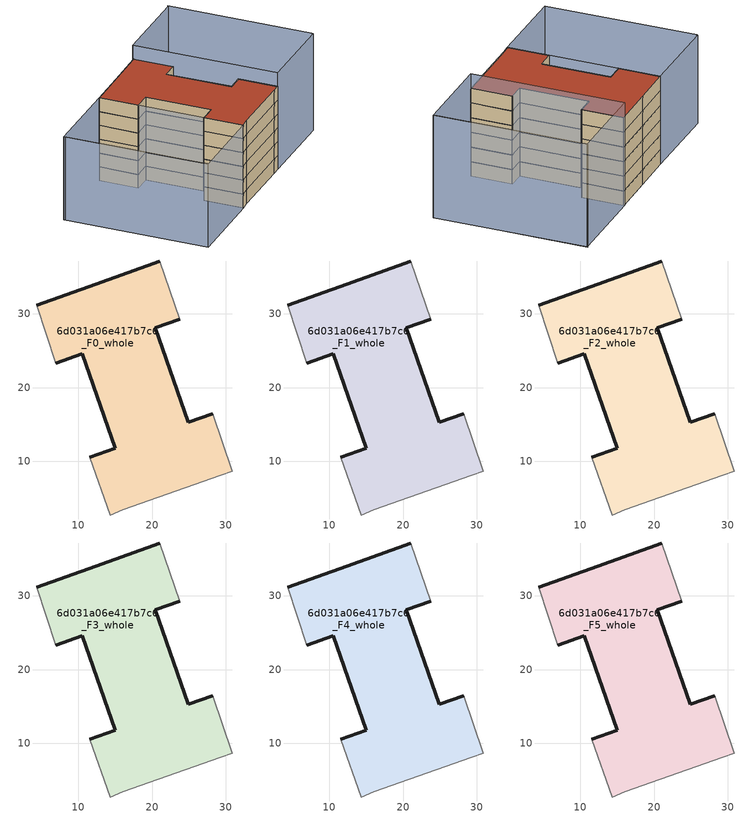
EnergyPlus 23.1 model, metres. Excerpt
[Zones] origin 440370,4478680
6d031a06e417b7c6_F0_whole
 floor ground (EU_floor_Construction): 29.3,8.13 30.9,8.69 28.21,16.46 24.94,15.32 20.46,28.16 23.78,29.29 21.05,37.18 12.35,34.04 4.34,31.15 6.98,23.32 10.53,24.57 15.04,11.76 11.58,10.58 14.32,2.74 16.04,3.46 z0
 wall outside (EU_wall_Construction): 23.78,29.29 20.46,28.16 24.94,15.32 28.21,16.46 / 11.58,10.58 15.04,11.76 10.53,24.57 6.98,23.32 / 4.34,31.15 12.35,34.04 21.05,37.18 z0:3
 wall adiabatic (EU_wall_Construction): 21.05,37.18 23.78,29.29 / 28.21,16.46 30.9,8.69 29.3,8.13 16.04,3.46 14.32,2.74 11.58,10.58 / 6.98,23.32 4.34,31.15 z0:3
6d031a06e417b7c6_F1_whole
 floor to 6d031a06e417b7c6_F0_whole (EU_floor_Construction): 29.3,8.13 30.9,8.69 28.21,16.46 24.94,15.32 20.46,28.16 23.78,29.29 21.05,37.18 12.35,34.04 4.34,31.15 6.98,23.32 10.52,24.57 15.04,11.76 11.58,10.58 14.32,2.74 16.04,3.46 z3
 wall outside (EU_wall_Construction): 23.78,29.29 20.46,28.16 24.94,15.32 28.21,16.46 / 11.58,10.58 15.04,11.76 10.53,24.57 6.98,23.32 / 4.34,31.15 12.35,34.04 21.05,37.18 z3:6
 wall adiabatic (EU_wall_Construction): 21.05,37.18 23.78,29.29 / 28.21,16.46 30.9,8.69 29.3,8.13 16.04,3.46 14.32,2.74 11.58,10.58 / 6.98,23.32 4.34,31.15 z3:6
6d031a06e417b7c6_F2_whole
 floor to 6d031a06e417b7c6_F1_whole (EU_floor_Construction): 29.3,8.13 30.9,8.69 28.21,16.46 24.94,15.32 20.46,28.16 23.78,29.29 21.05,37.18 12.35,34.04 4.34,31.15 6.98,23.32 10.52,24.57 15.04,11.76 11.58,10.58 14.32,2.74 16.04,3.46 z6
 wall outside (EU_wall_Construction): 23.78,29.29 20.46,28.16 24.94,15.32 28.21,16.46 / 11.58,10.58 15.04,11.76 10.53,24.57 6.98,23.32 / 4.34,31.15 12.35,34.04 21.05,37.18 z6:9
 wall adiabatic (EU_wall_Construction): 21.05,37.18 23.78,29.29 / 28.21,16.46 30.9,8.69 29.3,8.13 16.04,3.46 14.32,2.74 11.58,10.58 / 6.98,23.32 4.34,31.15 z6:9
6d031a06e417b7c6_F3_whole
 floor to 6d031a06e417b7c6_F2_whole (EU_floor_Construction): 29.3,8.13 30.9,8.69 28.21,16.46 24.94,15.32 20.46,28.16 23.78,29.29 21.05,37.18 12.35,34.04 4.34,31.15 6.98,23.32 10.52,24.57 15.04,11.76 11.58,10.58 14.32,2.74 16.04,3.46 z9
 wall outside (EU_wall_Construction): 23.78,29.29 20.46,28.16 24.94,15.32 28.21,16.46 / 11.58,10.58 15.04,11.76 10.53,24.57 6.98,23.32 / 4.34,31.15 12.35,34.04 21.05,37.18 z9:12
 wall adiabatic (EU_wall_Construction): 21.05,37.18 23.78,29.29 / 28.21,16.46 30.9,8.69 29.3,8.13 16.04,3.46 14.32,2.74 11.58,10.58 / 6.98,23.32 4.34,31.15 z9:12
6d031a06e417b7c6_F4_whole
 floor to 6d031a06e417b7c6_F3_whole (EU_floor_Construction): 29.3,8.13 30.9,8.69 28.21,16.46 24.94,15.32 20.46,28.16 23.78,29.29 21.05,37.18 12.35,34.04 4.34,31.15 6.98,23.32 10.52,24.57 15.04,11.76 11.58,10.58 14.32,2.74 16.04,3.46 z12
 wall outside (EU_wall_Construction): 23.78,29.29 20.46,28.16 24.94,15.32 28.21,16.46 / 11.58,10.58 15.04,11.76 10.53,24.57 6.98,23.32 / 4.34,31.15 12.35,34.04 21.05,37.18 z12:15
 wall adiabatic (EU_wall_Construction): 21.05,37.18 23.78,29.29 / 28.21,16.46 30.9,8.69 29.3,8.13 16.04,3.46 14.32,2.74 11.58,10.58 / 6.98,23.32 4.34,31.15 z12:15
6d031a06e417b7c6_F5_whole
 floor to 6d031a06e417b7c6_F4_whole (EU_floor_Construction): 29.3,8.13 30.9,8.69 28.21,16.46 24.94,15.32 20.46,28.16 23.78,29.29 21.05,37.18 12.35,34.04 4.34,31.15 6.98,23.32 10.52,24.57 15.04,11.76 11.58,10.58 14.32,2.74 16.04,3.46 z15
 wall outside (EU_wall_Construction): 23.78,29.29 20.46,28.16 24.94,15.32 28.21,16.46 / 11.58,10.58 15.04,11.76 10.53,24.57 6.98,23.32 / 4.34,31.15 12.35,34.04 21.05,37.18 z15:18
 wall adiabatic (EU_wall_Construction): 21.05,37.18 23.78,29.29 / 28.21,16.46 30.9,8.69 29.3,8.13 16.04,3.46 14.32,2.74 11.58,10.58 / 6.98,23.32 4.34,31.15 z15:18
 roof outside (EU_roof_Construction): 21.05,37.18 23.78,29.29 20.46,28.16 24.94,15.32 28.21,16.46 30.9,8.69 29.3,8.13 16.04,3.46 14.32,2.74 11.58,10.58 15.04,11.76 10.53,24.57 6.98,23.32 4.34,31.15 12.35,34.04 z18
shading: 47.6,14.83 37.59,43.23 / 37.64,43.13 47.69,14.6 / 47.69,14.6 30.9,8.69 / 30.9,8.69 20.85,37.21 / 20.85,37.21 37.64,43.13 z0:21; -12.36,25.14 -2.35,-2.98 / 14.35,2.75 -2.39,-3.15 / -2.39,-3.15 -12.39,25.25 / -12.39,25.25 4.34,31.15 / 4.34,31.15 14.35,2.75 z0:18
[Building]
EU S2 Campaign: North Axis=0; Terrain=City; Solar Distribution=FullExterior
[Site:Location]
Madrid: Latitude=40.5; Longitude=-3.5; Time Zone=1; Elevation=609
[SizingPeriod:WeatherFileDays]
AnnualSizingPeriod: Begin Month=1; Begin Day of Month=1; End Month=12; End Day of Month=31; Day of Week for Start Day=Monday; Use Weather File Daylight Saving Period=No; Use Weather File Rain and Snow Indicators=No
[MATERIAL]
EU_InternalMass_Material: Roughness=MediumRough; Thickness=0.1; Conductivity=1; Density=1800; Specific Heat=900; Thermal Absorptance=0.9; Solar Absorptance=0.7; Visible Absorptance=0.7
[MATERIAL:NOMASS] Roughness=MediumRough; Thermal Absorptance=0.9; Solar Absorptance=0.7; Visible Absorptance=0.7
Name | Thermal Resistance
EU_wall_NoMass | 0.459673
EU_roof_NoMass | 0.495815
EU_floor_NoMass | 0.788942
[CONSTRUCTION]
EU_wall_Construction: EU_wall_NoMass
EU_roof_Construction: EU_roof_NoMass
EU_floor_Construction: EU_floor_NoMass
EU_InternalMass_Construction: EU_InternalMass_Material
[ZONE] Type=1; Multiplier=1; Ceiling Height=autocalculate; Volume=1305.99; Floor Area=autocalculate; Part of Total Floor Area=Yes
6d031a06e417b7c6_F0_whole; 6d031a06e417b7c6_F1_whole; 6d031a06e417b7c6_F2_whole; 6d031a06e417b7c6_F3_whole; 6d031a06e417b7c6_F4_whole; 6d031a06e417b7c6_F5_whole
[INTERNALMASS] Construction=EU_InternalMass_Construction; Surface Area=435.326
Name | Zone or ZoneList
6d031a06e417b7c6_F0_whole_EU_InternalMass | 6d031a06e417b7c6_F0_whole
6d031a06e417b7c6_F1_whole_EU_InternalMass | 6d031a06e417b7c6_F1_whole
6d031a06e417b7c6_F2_whole_EU_InternalMass | 6d031a06e417b7c6_F2_whole
6d031a06e417b7c6_F3_whole_EU_InternalMass | 6d031a06e417b7c6_F3_whole
6d031a06e417b7c6_F4_whole_EU_InternalMass | 6d031a06e417b7c6_F4_whole
6d031a06e417b7c6_F5_whole_EU_InternalMass | 6d031a06e417b7c6_F5_whole
[OTHEREQUIPMENT] Fuel Type=Electricity; Design Level Calculation Method=Watts/Area; Power per Zone Floor Area=1; Fraction Latent=0; Fraction Radiant=0; Fraction Lost=0; Carbon Dioxide Generation Rate=0; EndUse Subcategory=EU_Step8_InternalGains
Name | Zone or ZoneList or Space or SpaceList | Schedule
EU_Step8_InternalGain_6d031a06e417b7c6_F0_whole_f000 | 6d031a06e417b7c6_F0_whole | EU_Step8_GainSchedule_6d031a06e417b7c6_F0_whole_f000
EU_Step8_InternalGain_6d031a06e417b7c6_F1_whole_f000 | 6d031a06e417b7c6_F1_whole | EU_Step8_GainSchedule_6d031a06e417b7c6_F1_whole_f000
EU_Step8_InternalGain_6d031a06e417b7c6_F2_whole_f000 | 6d031a06e417b7c6_F2_whole | EU_Step8_GainSchedule_6d031a06e417b7c6_F2_whole_f000
EU_Step8_InternalGain_6d031a06e417b7c6_F3_whole_f000 | 6d031a06e417b7c6_F3_whole | EU_Step8_GainSchedule_6d031a06e417b7c6_F3_whole_f000
EU_Step8_InternalGain_6d031a06e417b7c6_F4_whole_f000 | 6d031a06e417b7c6_F4_whole | EU_Step8_GainSchedule_6d031a06e417b7c6_F4_whole_f000
EU_Step8_InternalGain_6d031a06e417b7c6_F5_whole_f000 | 6d031a06e417b7c6_F5_whole | EU_Step8_GainSchedule_6d031a06e417b7c6_F5_whole_f000
[ZONEVENTILATION:DESIGNFLOWRATE] Schedule=EU_AlwaysOn; Design Flow Rate Calculation Method=AirChanges/Hour; Air Changes per Hour=0.719161; Ventilation Type=Natural; Fan Pressure Rise=0; Fan Total Efficiency=1; Constant Term Coefficient=1; Temperature Term Coefficient=0; Velocity Term Coefficient=0; Velocity Squared Term Coefficient=0; Minimum Indoor Temperature=-100; Maximum Indoor Temperature=100; Delta Temperature=-100; Minimum Outdoor Temperature=-100; Maximum Outdoor Temperature=100; Maximum Wind Speed=40
Name | Zone or ZoneList or Space or SpaceList
EU_ConstantAir_6d031a06e417b7c6_F0_whole | 6d031a06e417b7c6_F0_whole
EU_ConstantAir_6d031a06e417b7c6_F1_whole | 6d031a06e417b7c6_F1_whole
EU_ConstantAir_6d031a06e417b7c6_F2_whole | 6d031a06e417b7c6_F2_whole
EU_ConstantAir_6d031a06e417b7c6_F3_whole | 6d031a06e417b7c6_F3_whole
EU_ConstantAir_6d031a06e417b7c6_F4_whole | 6d031a06e417b7c6_F4_whole
EU_ConstantAir_6d031a06e417b7c6_F5_whole | 6d031a06e417b7c6_F5_whole
[HVACTEMPLATE:THERMOSTAT] Constant Heating Setpoint=20; Constant Cooling Setpoint=50
EU_HeatOnly_6d031a06e417b7c6_F0_whole; EU_HeatOnly_6d031a06e417b7c6_F1_whole; EU_HeatOnly_6d031a06e417b7c6_F2_whole; EU_HeatOnly_6d031a06e417b7c6_F3_whole; EU_HeatOnly_6d031a06e417b7c6_F4_whole; EU_HeatOnly_6d031a06e417b7c6_F5_whole
[HVACTEMPLATE:ZONE:IDEALLOADSAIRSYSTEM] System Availability Schedule=EU_AlwaysOn; Maximum Heating Supply Air Temperature=50; Minimum Cooling Supply Air Temperature=13; Maximum Heating Supply Air Humidity Ratio=0.0156; Minimum Cooling Supply Air Humidity Ratio=0.0077; Heating Limit=NoLimit; Cooling Limit=NoLimit; Heating Availability Schedule=EU_AlwaysOn; Cooling Availability Schedule=EU_CoolingOff; Dehumidification Control Type=ConstantSensibleHeatRatio; Cooling Sensible Heat Ratio=0.7; Dehumidification Setpoint=60; Humidification Control Type=None; Humidification Setpoint=30; Outdoor Air Method=None; Outdoor Air Flow Rate per Person=0.00944; Outdoor Air Flow Rate per Zone Floor Area=0; Outdoor Air Flow Rate per Zone=0; Demand Controlled Ventilation Type=None; Outdoor Air Economizer Type=NoEconomizer; Heat Recovery Type=None; Sensible Heat Recovery Effectiveness=0.7; Latent Heat Recovery Effectiveness=0.65
Name | Template Thermostat
6d031a06e417b7c6_F0_whole | EU_HeatOnly_6d031a06e417b7c6_F0_whole
6d031a06e417b7c6_F1_whole | EU_HeatOnly_6d031a06e417b7c6_F1_whole
6d031a06e417b7c6_F2_whole | EU_HeatOnly_6d031a06e417b7c6_F2_whole
6d031a06e417b7c6_F3_whole | EU_HeatOnly_6d031a06e417b7c6_F3_whole
6d031a06e417b7c6_F4_whole | EU_HeatOnly_6d031a06e417b7c6_F4_whole
6d031a06e417b7c6_F5_whole | EU_HeatOnly_6d031a06e417b7c6_F5_whole
[SIZING:ZONE] Zone Cooling Design Supply Air Temperature Input Method=SupplyAirTemperature; Zone Cooling Design Supply Air Temperature=13; Zone Heating Design Supply Air Temperature Input Method=SupplyAirTemperature; Zone Heating Design Supply Air Temperature=50; Zone Cooling Design Supply Air Humidity Ratio=0.008; Zone Heating Design Supply Air Humidity Ratio=0.008; Cooling Design Air Flow Method=DesignDay; Cooling Design Air Flow Rate=0; Cooling Minimum Air Flow per Zone Floor Area=0.000762; Cooling Minimum Air Flow=0; Cooling Minimum Air Flow Fraction=0.2; Heating Design Air Flow Method=DesignDay; Heating Design Air Flow Rate=0; Heating Maximum Air Flow per Zone Floor Area=0.002032; Heating Maximum Air Flow=0.141576; Heating Maximum Air Flow Fraction=0.3; Account for Dedicated Outdoor Air System=No; Dedicated Outdoor Air System Control Strategy=NeutralSupplyAir; Dedicated Outdoor Air Low Setpoint Temperature for Design=autosize; Dedicated Outdoor Air High Setpoint Temperature for Design=autosize; Zone Load Sizing Method=Sensible Load Only No Latent Load; Zone Latent Cooling Design Supply Air Humidity Ratio Input Method=HumidityRatioDifference; Zone Cooling Design Supply Air Humidity Ratio Difference=0.005; Zone Latent Heating Design Supply Air Humidity Ratio Input Method=HumidityRatioDifference; Zone Humidification Design Supply Air Humidity Ratio Difference=0.005
6d031a06e417b7c6_F0_whole; 6d031a06e417b7c6_F1_whole; 6d031a06e417b7c6_F2_whole; 6d031a06e417b7c6_F3_whole; 6d031a06e417b7c6_F4_whole; 6d031a06e417b7c6_F5_whole
[SCHEDULE:CONSTANT]
Name | Hourly Value
EU_AlwaysOn | 1
EU_CoolingOff | 0
[SCHEDULE:FILE] Column Number=1; Rows to Skip at Top=0; Number of Hours of Data=8760; Column Separator=Comma; Interpolate to Timestep=No; Minutes per Item=60; Adjust Schedule for Daylight Savings=Yes
Name | File
EU_Step8_GainSchedule_6d031a06e417b7c6_F0_whole_f000 | ../../schedules/6d031a06e417b7c6/6d031a06e417b7c6_F0_whole_f000_gain.csv
EU_Step8_GainSchedule_6d031a06e417b7c6_F1_whole_f000 | ../../schedules/6d031a06e417b7c6/6d031a06e417b7c6_F1_whole_f000_gain.csv
EU_Step8_GainSchedule_6d031a06e417b7c6_F2_whole_f000 | ../../schedules/6d031a06e417b7c6/6d031a06e417b7c6_F2_whole_f000_gain.csv
EU_Step8_GainSchedule_6d031a06e417b7c6_F3_whole_f000 | ../../schedules/6d031a06e417b7c6/6d031a06e417b7c6_F3_whole_f000_gain.csv
EU_Step8_GainSchedule_6d031a06e417b7c6_F4_whole_f000 | ../../schedules/6d031a06e417b7c6/6d031a06e417b7c6_F4_whole_f000_gain.csv
EU_Step8_GainSchedule_6d031a06e417b7c6_F5_whole_f000 | ../../schedules/6d031a06e417b7c6/6d031a06e417b7c6_F5_whole_f000_gain.csv
